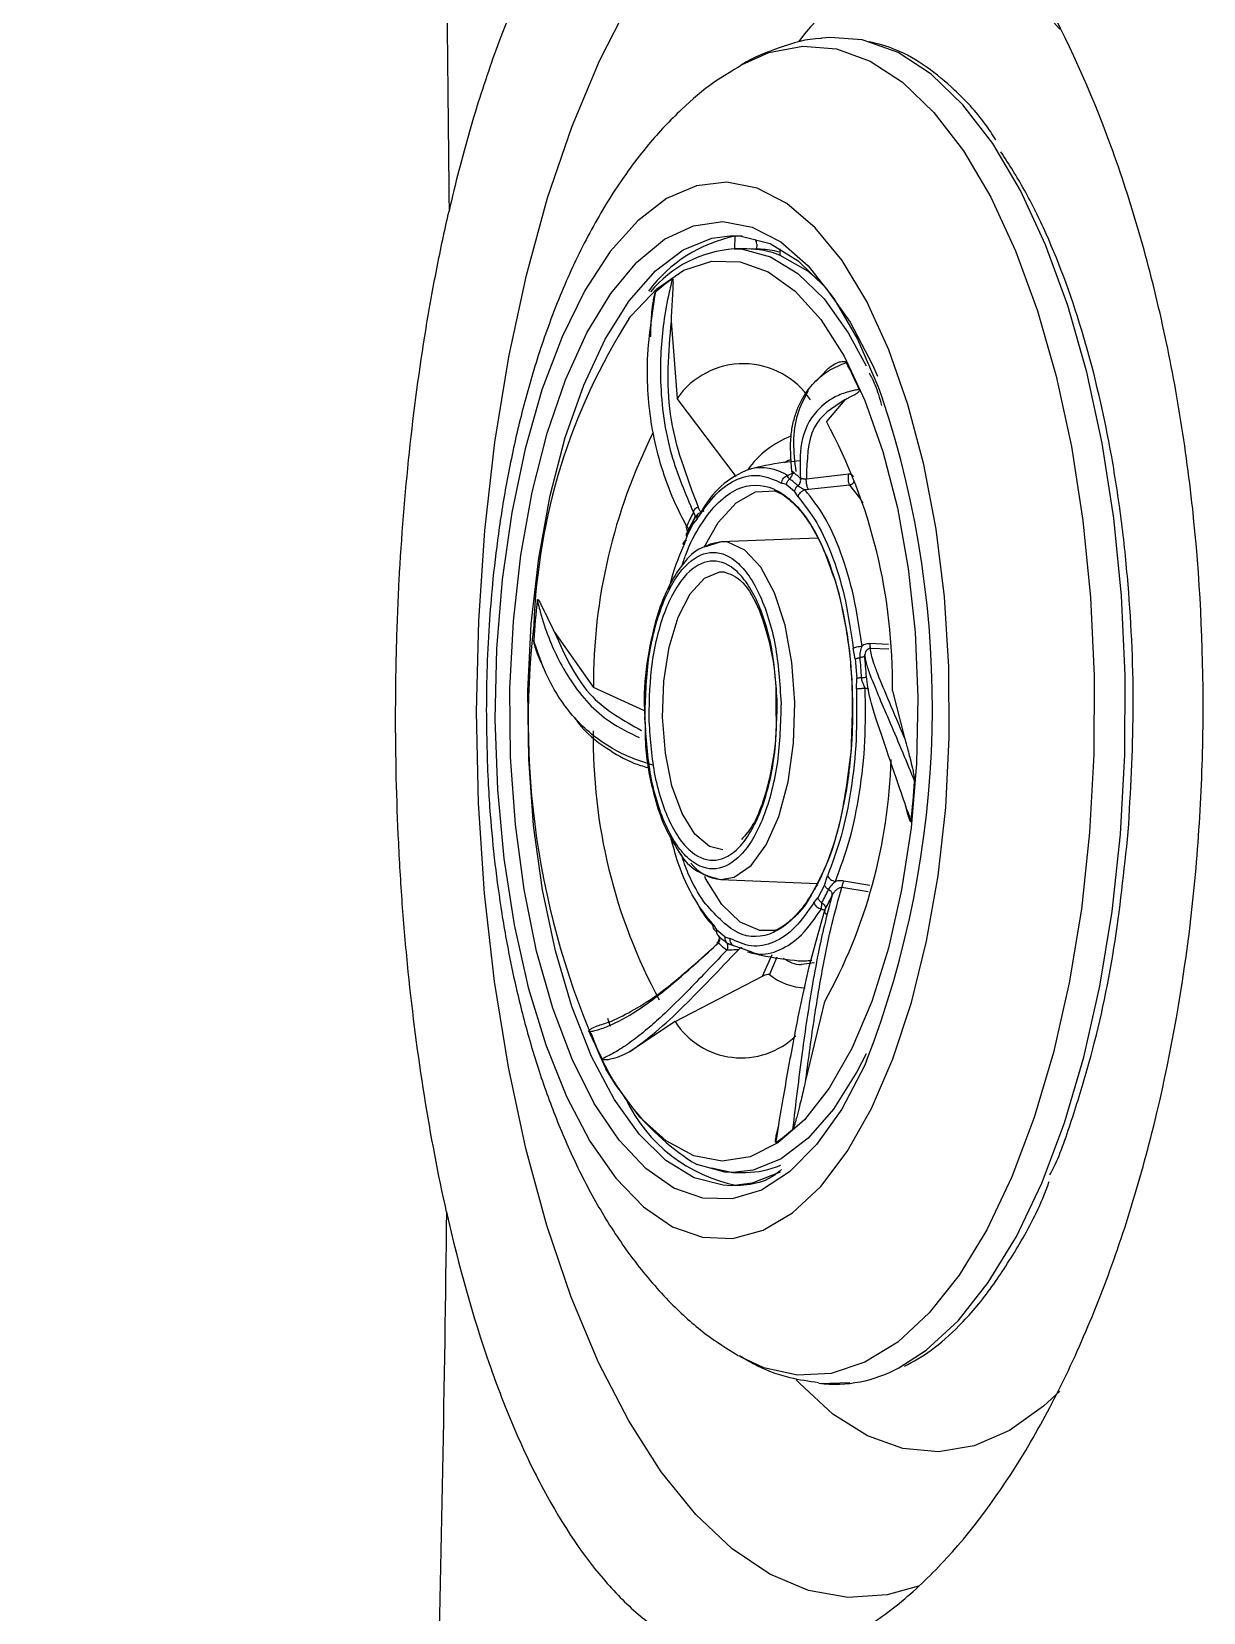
# Model space of a CAD drawing. Header units: inches. Extents: x 2 to 86, y -22 to 129.
# Drawn here: x 75.624 to 77.361, y 42.642 to 44.987 of the extents above; entities that cross this region are included whole.
import ezdxf

# ---------------------------------------------------------------- set-up
doc = ezdxf.new("R2010")
doc.units = ezdxf.units.IN
doc.header["$MEASUREMENT"] = 0
doc.layers.add('BDIM_CYAN', color=4, linetype='Continuous')

# ---------------------------------------------------------------- blocks, each defined once
blk = doc.blocks.new('2020 RHYTHM')
at = {"layer": 'BDIM_CYAN', "color": 3}
for p, q in [((74.2933, 43.6981), (74.2928, 43.6792)), ((74.304, 43.6981), (74.294, 43.6981)), ((74.3112, 43.6792), (74.2925, 43.6792)), ((74.3312, 43.6786), (74.3149, 43.6791)), ((74.3257, 43.6862), (74.3255, 43.6788)), ((74.3604, 43.6695), (74.3607, 43.6795)), ((74.1987, 43.5719), (74.2077, 43.4575)), ((74.4301, 43.5002), (74.4137, 43.4831)), ((74.2954, 43.3418), (74.2077, 43.4575)), ((74.4564, 43.4551), (74.4293, 43.423)), ((74.3995, 43.3383), (74.4623, 43.3453)), ((74.3697, 43.3296), (74.3623, 43.3319)), ((74.3697, 43.3296), (74.3816, 43.3196)), ((74.3872, 43.3113), (74.3816, 43.3196)), ((74.4024, 43.3222), (74.3974, 43.3217)), ((74.4636, 43.3288), (74.4024, 43.3222)), ((74.222, 43.2528), (74.2317, 43.2719)), ((74.2376, 43.2789), (74.2317, 43.2719)), ((74.2475, 43.2899), (74.243, 43.2883)), ((74.222, 43.2528), (74.2175, 43.2392)), ((74.223, 43.2593), (74.2219, 43.2532)), ((74.416, 43.25), (74.2732, 43.2447)), ((74.2565, 43.241), (74.2476, 43.2365)), ((74.2732, 43.2447), (74.2542, 43.2387)), ((74.0257, 43.1108), (74.0836, 43.0286)), ((74.4717, 43.0709), (74.4689, 43.0868)), ((74.5212, 43.0925), (74.4932, 43.0936)), ((74.5218, 43.0856), (74.4945, 43.0866)), ((74.4717, 43.0709), (74.474, 43.0419)), ((74.4856, 43.0747), (74.486, 43.0775)), ((74.4736, 43.0265), (74.474, 43.0419)), ((74.1594, 42.9941), (74.0836, 43.0286)), ((74.4916, 43.0263), (74.4867, 43.0275)), ((74.4916, 43.0263), (74.4916, 43.0266)), ((74.5269, 43.0238), (74.545, 42.9537)), ((74.1596, 42.9866), (74.1602, 42.9683)), ((74.2724, 42.7437), (74.4152, 42.7379)), ((74.4262, 42.7354), (74.4164, 42.7163)), ((74.4262, 42.7354), (74.4307, 42.749)), ((74.4909, 42.7253), (74.4519, 42.7317)), ((74.4935, 42.7349), (74.4548, 42.7414)), ((74.4106, 42.7093), (74.4164, 42.7163)), ((74.4216, 42.6999), (74.4223, 42.7093)), ((74.4257, 42.6982), (74.4216, 42.6999)), ((74.261, 42.6769), (74.2666, 42.6686)), ((74.2785, 42.6586), (74.2666, 42.6686)), ((74.2785, 42.6586), (74.2858, 42.6563)), ((74.2893, 42.6464), (74.2888, 42.6474)), ((74.2928, 42.6451), (74.3141, 42.6379)), ((74.3344, 42.6003), (74.3486, 42.6324)), ((74.3558, 42.6283), (74.3446, 42.6027)), ((74.4116, 42.6203), (74.3921, 42.6175)), ((74.2048, 42.5329), (74.3344, 42.6003)), ((74.4265, 42.5625), (74.3986, 42.4476)), ((74.1046, 42.5381), (74.1086, 42.526)), ((74.2048, 42.5329), (74.1373, 42.4881)), ((74.2587, 42.3161), (74.2905, 42.3091)), ((74.2904, 42.3091), (74.3092, 42.3091)), ((74.4194, 41.9961), (74.4638, 41.9975))]:
    blk.add_line(p, q, dxfattribs=at)
at = {"layer": 'BDIM_CYAN', "color": 3, "flags": 128}
for points in [[(74.5656, 41.6952), (74.5191, 41.6822), (74.4608, 41.6786), (74.4027, 41.6888), (74.3454, 41.713), (74.2895, 41.7507), (74.2356, 41.8015), (74.1842, 41.8651), (74.1359, 41.9405), (74.0912, 42.0272), (74.0506, 42.1241), (74.0145, 42.2302), (73.9833, 42.3444), (73.9574, 42.4655), (73.9369, 42.5922), (73.9221, 42.7231), (73.9133, 42.857), (73.9104, 42.9922), (73.9135, 43.1275), (73.9225, 43.2614), (73.9374, 43.3924), (73.9581, 43.5193), (73.9842, 43.6405), (74.0156, 43.7549), (74.0518, 43.8612), (74.0925, 43.9583), (74.1373, 44.0452)], [(74.304, 43.9527), (74.3438, 43.9705), (74.3939, 43.9801), (74.4441, 43.9759), (74.4938, 43.9579), (74.5422, 43.9264), (74.5886, 43.8818), (74.6324, 43.8247), (74.6729, 43.756), (74.7097, 43.6765), (74.7422, 43.5875), (74.7699, 43.4902), (74.7924, 43.3859), (74.8095, 43.2761), (74.8208, 43.1623), (74.8263, 43.0461), (74.8259, 42.9293), (74.8195, 42.8133)], [(74.4819, 43.9893), (74.4343, 43.9928), (74.4221, 43.9918)], [(74.8653, 42.8109), (74.8718, 42.9284), (74.8723, 43.0468), (74.8667, 43.1644), (74.8552, 43.2796), (74.838, 43.3909), (74.8151, 43.4966), (74.7871, 43.5952), (74.7542, 43.6853), (74.7169, 43.7658), (74.6758, 43.8354), (74.6315, 43.8932), (74.5844, 43.9384), (74.5355, 43.9704), (74.4852, 43.9886), (74.4819, 43.9893)], [(74.606, 42.8506), (74.6114, 42.9546), (74.6108, 43.0593), (74.6042, 43.1629), (74.5917, 43.2634), (74.5736, 43.3592), (74.5501, 43.4484), (74.5217, 43.5295), (74.4889, 43.6011), (74.4523, 43.6618), (74.4125, 43.7107), (74.3702, 43.7467), (74.3263, 43.7693), (74.2814, 43.7781), (74.2364, 43.7729), (74.1921, 43.7538), (74.1492, 43.7211), (74.1086, 43.6755), (74.071, 43.6177), (74.037, 43.5488), (74.0072, 43.47), (73.9822, 43.3827), (73.9624, 43.2884), (73.9482, 43.1889), (73.9399, 43.086), (73.9375, 42.9814), (73.9411, 42.877), (73.9506, 42.7747), (73.966, 42.6763), (73.9869, 42.5836), (74.0128, 42.4983), (74.0435, 42.4217), (74.0783, 42.3554), (74.1166, 42.3005), (74.1577, 42.258), (74.2009, 42.2286), (74.2454, 42.2129), (74.2905, 42.2111), (74.3352, 42.2233), (74.3789, 42.2492), (74.4207, 42.2884), (74.46, 42.3403), (74.4959, 42.4038), (74.5278, 42.4778), (74.5553, 42.5611), (74.5777, 42.652), (74.5947, 42.7491), (74.606, 42.8506)], [(73.9649, 43.1271), (73.9759, 43.225), (73.9927, 43.3185), (74.015, 43.4057), (74.0422, 43.4849), (74.0739, 43.5545), (74.1094, 43.6132), (74.1481, 43.6598), (74.1892, 43.6935), (74.2319, 43.7136), (74.2754, 43.7197), (74.3188, 43.7117), (74.3613, 43.6897), (74.402, 43.6541), (74.4402, 43.6058), (74.4751, 43.5455), (74.506, 43.4745), (74.5124, 43.457)], [(74.2882, 42.2894), (74.2759, 42.29), (74.2329, 42.3013), (74.1911, 42.3268), (74.1513, 42.3658), (74.1143, 42.4176), (74.0808, 42.4811), (74.0516, 42.5551), (74.0273, 42.638), (74.0082, 42.7282), (73.9949, 42.8238), (73.9876, 42.9228), (73.9864, 43.0233), (73.9914, 43.1232), (74.0025, 43.2205), (74.0194, 43.3132), (74.0417, 43.3994), (74.0692, 43.4773), (74.1011, 43.5454), (74.1368, 43.6023), (74.1756, 43.6468), (74.2168, 43.678), (74.2594, 43.6953), (74.2902, 43.6989)], [(74.2902, 43.6989), (74.3027, 43.6983), (74.3456, 43.687), (74.3874, 43.6615), (74.4272, 43.6225), (74.4642, 43.5707), (74.4977, 43.5072), (74.5051, 43.4903)], [(74.2924, 43.6792), (74.3045, 43.6786), (74.3463, 43.6676), (74.3869, 43.6429), (74.4256, 43.605), (74.4616, 43.5546), (74.488, 43.5059)], [(74.4214, 43.6292), (74.4014, 43.6461), (74.3604, 43.6695)], [(74.1361, 43.5753), (74.1392, 43.5793), (74.1774, 43.6201), (74.2177, 43.6475), (74.2593, 43.6609), (74.3013, 43.6602), (74.3427, 43.6453), (74.3828, 43.6165), (74.4206, 43.5744), (74.4553, 43.5199), (74.4863, 43.4543), (74.5128, 43.3788), (74.5343, 43.2952), (74.5503, 43.2051), (74.5605, 43.1105), (74.5646, 43.0135), (74.5626, 42.916), (74.5546, 42.8202), (74.5406, 42.7282), (74.521, 42.6417), (74.4963, 42.5628), (74.4668, 42.4931), (74.4334, 42.4341), (74.3966, 42.387), (74.3572, 42.3528), (74.3162, 42.3324), (74.2743, 42.326), (74.2325, 42.3338), (74.1916, 42.3558), (74.1526, 42.3913), (74.1162, 42.4397), (74.1022, 42.463)], [(74.2476, 43.2365), (74.2688, 43.2733), (74.2954, 43.3027), (74.324, 43.3186), (74.3534, 43.3203), (74.3551, 43.32)], [(74.4838, 43.3019), (74.4786, 43.3097), (74.4636, 43.3288)], [(74.2732, 43.2447), (74.2568, 43.2411), (74.2565, 43.241)], [(74.2724, 42.7437), (74.2924, 42.7472), (74.3173, 42.7644), (74.3398, 42.795), (74.3584, 42.8372), (74.3722, 42.8885), (74.3803, 42.9459), (74.3823, 43.0062), (74.378, 43.0657), (74.3677, 43.1211), (74.352, 43.1691), (74.3318, 43.2069), (74.3082, 43.2324), (74.2828, 43.244), (74.2732, 43.2447)], [(74.2753, 42.7879), (74.2558, 42.7926), (74.234, 42.8108), (74.215, 42.8415), (74.2001, 42.8826), (74.1903, 42.9313), (74.1862, 42.9843), (74.1882, 43.0379), (74.1961, 43.0886), (74.2094, 43.1328), (74.2271, 43.1676), (74.2481, 43.1906), (74.2709, 43.2002), (74.2776, 43.2003)], [(74.4887, 42.4745), (74.4855, 42.4674), (74.4518, 42.4031), (74.4146, 42.3503), (74.3746, 42.31), (74.3326, 42.283), (74.2894, 42.2699), (74.2459, 42.2709), (74.2028, 42.2859), (74.1611, 42.3148), (74.1216, 42.3568), (74.0849, 42.4113), (74.0519, 42.4771), (74.0232, 42.553), (73.9993, 42.6375), (73.9807, 42.7289), (73.9678, 42.8254), (73.9607, 42.9253), (73.9598, 43.0265), (73.9649, 43.1271)], [(74.8195, 42.8133), (74.8072, 42.6999), (74.7893, 42.5906), (74.7659, 42.487), (74.7374, 42.3904), (74.7043, 42.3024), (74.6669, 42.2241), (74.6258, 42.1565), (74.5815, 42.1008), (74.5348, 42.0575), (74.4862, 42.0274), (74.4364, 42.0109), (74.3861, 42.0082), (74.3361, 42.0193), (74.3007, 42.0358)], [(74.5364, 42.0192), (74.577, 42.0453), (74.6243, 42.0891), (74.6691, 42.1456), (74.7108, 42.214), (74.7487, 42.2934), (74.7823, 42.3826), (74.8111, 42.4803), (74.8348, 42.5853), (74.8529, 42.696), (74.8653, 42.8109)], [(74.3544, 42.6682), (74.3303, 42.6678), (74.3014, 42.6804), (74.2742, 42.7066), (74.25, 42.7454), (74.2487, 42.7482)], [(74.488, 42.4849), (74.4744, 42.4583), (74.4397, 42.403), (74.4019, 42.3598), (74.3619, 42.3294), (74.3205, 42.3126), (74.2904, 42.3091)], [(74.2904, 42.3091), (74.2784, 42.3097), (74.2367, 42.3207)], [(74.3605, 42.3096), (74.3191, 42.293), (74.2882, 42.2894)], [(74.7753, 41.9845), (74.7511, 41.9621), (74.7004, 41.9261), (74.6482, 41.9035), (74.5953, 41.8946), (74.5424, 41.8996), (74.49, 41.9183), (74.4388, 41.9505), (74.3896, 41.9959), (74.3844, 42.0016)]]:
    blk.add_lwpolyline(points, dxfattribs=at)
at = {"layer": 'BDIM_CYAN', "color": 3}
for centre, radius, start, end in [((74.5889, 43.8422), 0.2477, 41.1327, 144.2049), ((74.3353, 43.4906), 0.2116, 101.2632, 143.483), ((74.3045, 43.5025), 0.1771, 93.9056, 140.3594), ((74.3104, 43.5454), 0.1338, 68.0438, 89.6532), ((74.3271, 43.5488), 0.1298, 75.7222, 88.1986), ((74.3175, 43.4573), 0.2123, 123.377, 131.7942), ((74.9025, 43.0886), 0.9079, 147.5853, 177.9854), ((74.3059, 43.3892), 0.1196, 33.5977, 145.1564), ((73.9087, 43.2209), 0.6215, 23.684, 27.7953), ((73.129, 42.9989), 1.4573, 338.9111, 18.3201), ((73.7135, 43.0365), 0.8135, 359.103, 28.3692), ((74.9171, 43.0329), 0.8335, 153.3898, 180.2978), ((74.4253, 43.2728), 0.1375, 110.8066, 145.0527), ((74.3607, 43.2283), 0.1321, 110.2192, 153.0136), ((74.3329, 43.2833), 0.0712, 56.9075, 104.5045), ((74.303, 43.2469), 0.1269, 46.3413, 53.791), ((74.4623, 43.3376), 0.00765, 23.8185, 89.6336), ((74.3018, 43.2389), 0.1229, 46.3413, 53.791), ((74.52, 43.1285), 0.3293, 151.0103, 154.9546), ((74.5119, 43.1243), 0.3189, 151.0103, 154.9546), ((75.4613, 42.9968), 1.4699, 173.6979, 176.0138), ((75.1966, 42.9786), 1.2098, 173.2645, 205.2273), ((73.6773, 42.9967), 0.8053, 3.2999, 5.4265), ((73.6582, 42.9968), 0.8315, 3.2999, 5.4265), ((74.8968, 42.9517), 0.8135, 179.103, 208.3692), ((73.7416, 42.9433), 0.7837, 330.931, 358.415), ((73.0936, 42.9915), 1.4699, 353.6979, 356.0136), ((74.2782, 42.807), 0.0636, 217.9451, 264.7791), ((74.1434, 42.8639), 0.3189, 331.0103, 334.9546), ((74.1395, 42.8597), 0.3293, 331.0103, 334.9546), ((74.3536, 42.7493), 0.1229, 226.3413, 233.7909), ((74.3565, 42.7413), 0.1269, 226.3423, 233.7905), ((74.3939, 42.6922), 0.0693, 264.2896, 281.0989), ((74.4009, 42.6728), 0.0899, 231.2594, 268.0357), ((74.3029, 42.5957), 0.1166, 212.639, 313.9874), ((74.6463, 42.7674), 0.6215, 203.684, 207.7957), ((74.4341, 42.6398), 0.3752, 199.2478, 238.2571), ((74.3416, 42.5182), 0.2328, 205.5467, 258.9423), ((74.2375, 42.531), 0.2123, 303.377, 311.7942), ((74.3085, 42.4443), 0.1352, 270.2731, 292.9933), ((74.4412, 42.1938), 0.1989, 263.3068, 298.6069)]:
    blk.add_arc(centre, radius, start, end, dxfattribs=at)
for points, knots in [([(73.2563, 51.9968), (73.3127, 51.6241), (73.4174, 50.8775), (73.5919, 49.3797), (73.7486, 47.5012), (73.8418, 45.4932), (73.8653, 44.2374), (73.8694, 43.7354)], [0, 0, 0, 0, 0.0625, 0.125, 0.25, 0.375, 0.4582438, 0.4582438, 0.4582438, 0.4582438]), ([(74.2108, 41.6116), (74.2512, 41.5897), (74.2935, 41.5803), (74.3595, 41.5839), (74.3819, 41.5881), (74.4161, 41.5989), (74.4276, 41.6033), (74.4505, 41.6135), (74.4619, 41.6193), (74.496, 41.6388), (74.5186, 41.6546), (74.5635, 41.6917), (74.5858, 41.7131), (74.6518, 41.7853), (74.6933, 41.8428), (74.7417, 41.9257), (74.7512, 41.9429), (74.7698, 41.9783), (74.779, 41.9967), (74.8057, 42.053), (74.8224, 42.0921), (74.8537, 42.1735), (74.8683, 42.2157), (74.8885, 42.2814), (74.8949, 42.3037), (74.9073, 42.3491), (74.9132, 42.3722), (74.9411, 42.4892), (74.958, 42.5858), (74.9754, 42.7349), (74.9798, 42.7854), (74.986, 42.8878), (74.9876, 42.939), (74.9882, 43.0917), (74.9831, 43.1929), (74.9696, 43.3185), (74.9665, 43.3436), (74.9597, 43.3931), (74.956, 43.4175), (74.9439, 43.4902), (74.9345, 43.5375), (74.9132, 43.6301), (74.9014, 43.6754), (74.8816, 43.7416), (74.8747, 43.7635), (74.8603, 43.8063), (74.8529, 43.8273), (74.8145, 43.9296), (74.7799, 44.0041), (74.7224, 44.1045), (74.7023, 44.1362), (74.6611, 44.1941), (74.64, 44.2206), (74.5969, 44.2685), (74.575, 44.29), (74.5414, 44.3183), (74.5301, 44.327), (74.5073, 44.3433), (74.4958, 44.3507), (74.4388, 44.384), (74.3937, 44.3989), (74.3382, 44.4027), (74.3271, 44.4027), (74.3051, 44.4012), (74.2942, 44.3997), (74.2619, 44.3928), (74.241, 44.3851), (74.2206, 44.3744)], [0, 0, 0, 0, 0.0625, 0.0625, 0.09375, 0.09375, 0.109375, 0.109375, 0.125, 0.125, 0.15625, 0.15625, 0.1875, 0.1875, 0.25, 0.25, 0.265625, 0.265625, 0.28125, 0.28125, 0.3125, 0.3125, 0.34375, 0.34375, 0.359375, 0.359375, 0.375, 0.375, 0.4375, 0.4375, 0.46875, 0.46875, 0.5, 0.5, 0.5625, 0.5625, 0.578125, 0.578125, 0.59375, 0.59375, 0.625, 0.625, 0.65625, 0.65625, 0.671875, 0.671875, 0.6875, 0.6875, 0.75, 0.75, 0.78125, 0.78125, 0.8125, 0.8125, 0.84375, 0.84375, 0.859375, 0.859375, 0.875, 0.875, 0.9375, 0.9375, 0.953125, 0.953125, 0.96875, 0.96875, 1, 1, 1, 1]), ([(74.2207, 44.3744), (74.2113, 44.3695), (74.2019, 44.3639), (74.1836, 44.3517), (74.1745, 44.345), (74.1476, 44.3233), (74.1301, 44.3066), (74.096, 44.2688), (74.0794, 44.2477), (74.0551, 44.2127), (74.0472, 44.2004), (74.0315, 44.1748), (74.0238, 44.1616), (73.9864, 44.0931), (73.9592, 44.0311), (73.9284, 43.9448), (73.9225, 43.9271), (73.9108, 43.8908), (73.9052, 43.8722), (73.8888, 43.8153), (73.8787, 43.7761), (73.8694, 43.7354)], [0, 0, 0, 0, 0.0625, 0.0625, 0.125, 0.125, 0.25, 0.25, 0.375, 0.375, 0.4375, 0.4375, 0.5, 0.5, 0.75, 0.75, 0.8125, 0.8125, 0.875, 0.875, 1, 1, 1, 1]), ([(74.4219, 43.9916), (74.4215, 43.9916), (74.4, 43.9912), (74.3598, 43.9779), (74.3196, 43.9634), (74.3017, 43.9512), (74.3006, 43.9505)], [0, 0, 0, 0, 0.009388, 0.50027, 0.968679, 1, 1, 1, 1]), ([(74.6805, 43.8412), (74.6753, 43.8489), (74.6562, 43.8778), (74.622, 43.9138), (74.5774, 43.9509), (74.5349, 43.9759), (74.5055, 43.9833), (74.4923, 43.9866)], [0, 0, 0, 0, 0.094407, 0.353591, 0.570455, 0.80673, 1, 1, 1, 1]), ([(74.3026, 43.9511), (74.2891, 43.9432), (74.2588, 43.9256), (74.2121, 43.8857), (74.161, 43.8315), (74.1114, 43.7632), (74.0667, 43.6844), (74.0297, 43.6018), (73.9997, 43.5176), (73.9758, 43.433), (73.9573, 43.3493), (73.9437, 43.2684), (73.9348, 43.1956), (73.9289, 43.1268), (73.9254, 43.0617), (73.9249, 43.0166), (73.9247, 42.9947)], [0, 0, 0, 0, 0.055154, 0.123273, 0.198229, 0.288935, 0.378767, 0.466294, 0.549018, 0.628082, 0.703613, 0.774023, 0.83856, 0.88863, 0.946026, 1, 1, 1, 1]), ([(74.8768, 42.8145), (74.8802, 42.8738), (74.8873, 42.996), (74.8802, 43.1525), (74.8671, 43.2781), (74.8479, 43.4036), (74.8134, 43.552), (74.7665, 43.6803), (74.7233, 43.7682), (74.6998, 43.8049), (74.688, 43.8233)], [0, 0, 0, 0, 0.1532463, 0.3156719, 0.4003608, 0.4850674, 0.6578359, 0.8306045, 0.9152934, 1, 1, 1, 1]), ([(73.8658, 42.2506), (73.8533, 42.3063), (73.8423, 42.3639), (73.8234, 42.4826), (73.8155, 42.5438), (73.8058, 42.6382), (73.803, 42.6702), (73.7982, 42.734), (73.7963, 42.766), (73.7916, 42.8623), (73.7901, 42.9269), (73.7903, 43.0243), (73.7907, 43.0569), (73.7925, 43.1222), (73.7938, 43.1549), (73.799, 43.2517), (73.804, 43.3151), (73.8173, 43.4398), (73.8255, 43.501), (73.8402, 43.5912), (73.8456, 43.6208), (73.8569, 43.6789), (73.863, 43.7074), (73.8694, 43.7354)], [0, 0, 0, 0, 0.125, 0.125, 0.25, 0.25, 0.3125, 0.3125, 0.375, 0.375, 0.5, 0.5, 0.5625, 0.5625, 0.625, 0.625, 0.75, 0.75, 0.875, 0.875, 0.9375, 0.9375, 1, 1, 1, 1]), ([(74.3257, 43.6862), (74.3256, 43.6876), (74.3255, 43.6901), (74.3243, 43.6922), (74.3237, 43.6932)], [0, 0, 0, 0, 0.534442, 1, 1, 1, 1]), ([(74.2007, 43.6346), (74.2005, 43.6338), (74.1999, 43.6316), (74.1983, 43.6252), (74.1934, 43.6049), (74.1847, 43.5574), (74.1804, 43.4766), (74.1932, 43.3789), (74.2199, 43.3164), (74.232, 43.2881)], [0, 0, 0, 0, 0.007325, 0.019566, 0.058651, 0.192116, 0.441769, 0.746986, 1, 1, 1, 1]), ([(74.2007, 43.6346), (74.2007, 43.6346), (74.2008, 43.6346), (74.201, 43.6346), (74.2011, 43.6344), (74.2013, 43.634), (74.2015, 43.6331), (74.2017, 43.6291), (74.201, 43.614), (74.1996, 43.5943), (74.1989, 43.5775), (74.1987, 43.5719)], [0, 0, 0, 0, 0.005501, 0.011055, 0.016084, 0.02158, 0.030977, 0.060324, 0.195274, 0.730604, 1, 1, 1, 1]), ([(74.2217, 43.2679), (74.2143, 43.2824), (74.2001, 43.3103), (74.1836, 43.3563), (74.1719, 43.4031), (74.165, 43.4523), (74.1614, 43.5237), (74.17, 43.5777), (74.176, 43.6156)], [0, 0, 0, 0, 0.134858, 0.259599, 0.404069, 0.533562, 0.672142, 1, 1, 1, 1]), ([(74.1687, 43.5486), (74.1687, 43.551), (74.1687, 43.562), (74.1696, 43.5783), (74.1714, 43.5951), (74.173, 43.6051), (74.1742, 43.6108), (74.1751, 43.6137), (74.1756, 43.6151), (74.1759, 43.6155), (74.176, 43.6156)], [0, 0, 0, 0, 0.101701, 0.466016, 0.699571, 0.840765, 0.92222, 0.967446, 0.991812, 1, 1, 1, 1]), ([(74.1987, 43.5719), (74.1947, 43.5258), (74.1869, 43.4326), (74.2215, 43.3418), (74.239, 43.2959)], [0, 0, 0, 0, 0.495173, 1, 1, 1, 1]), ([(74.378, 43.3492), (74.3765, 43.3674), (74.3745, 43.3929), (74.3796, 43.4217), (74.385, 43.4396), (74.3944, 43.4604), (74.4099, 43.4816), (74.4323, 43.5), (74.45, 43.5073), (74.4584, 43.5107)], [0, 0, 0, 0, 0.229238, 0.322198, 0.414546, 0.50635, 0.67863, 0.847274, 1, 1, 1, 1]), ([(74.4301, 43.5002), (74.4316, 43.5016), (74.4359, 43.5055), (74.4425, 43.5094), (74.4491, 43.5119), (74.4538, 43.5122), (74.4568, 43.5128), (74.4583, 43.511), (74.4584, 43.5107)], [0, 0, 0, 0, 0.191797, 0.519052, 0.729035, 0.856173, 0.983899, 1, 1, 1, 1]), ([(74.4924, 43.4953), (74.4954, 43.4898), (74.5027, 43.4764), (74.5079, 43.4578), (74.511, 43.4469)], [0, 0, 0, 0, 0.4104055, 1, 1, 1, 1]), ([(74.402, 43.4685), (74.396, 43.4573), (74.3844, 43.4355), (74.3786, 43.3937), (74.382, 43.3637), (74.3837, 43.349)], [0, 0, 0, 0, 0.348933, 0.680196, 1, 1, 1, 1]), ([(74.4778, 43.4706), (74.4774, 43.4705), (74.4763, 43.4704), (74.4729, 43.4698), (74.4625, 43.4678), (74.4403, 43.4606), (74.4106, 43.4391), (74.3887, 43.3967), (74.39, 43.3568), (74.3906, 43.3387)], [0, 0, 0, 0, 0.007325, 0.019566, 0.05865, 0.192116, 0.441769, 0.746986, 1, 1, 1, 1]), ([(74.4778, 43.4706), (74.4778, 43.4705), (74.4779, 43.4703), (74.478, 43.47), (74.478, 43.4696), (74.478, 43.4692), (74.4777, 43.4684), (74.4765, 43.4665), (74.471, 43.4626), (74.4639, 43.459), (74.4583, 43.4561), (74.4564, 43.4551)], [0, 0, 0, 0, 0.005501, 0.011055, 0.016084, 0.02158, 0.030977, 0.060324, 0.195274, 0.730604, 1, 1, 1, 1]), ([(74.4564, 43.4551), (74.4384, 43.4439), (74.4018, 43.4214), (74.4003, 43.3662), (74.3995, 43.3383)], [0, 0, 0, 0, 0.495173, 1, 1, 1, 1]), ([(74.3899, 43.365), (74.3837, 43.3643), (74.3603, 43.362), (74.3346, 43.3574), (74.3155, 43.3524), (74.3134, 43.3519)], [0, 0, 0, 0, 0.242983, 0.915722, 1, 1, 1, 1]), ([(74.367, 43.3622), (74.3687, 43.3635), (74.3721, 43.3662), (74.3757, 43.3663), (74.3775, 43.3663)], [0, 0, 0, 0, 0.477941, 1, 1, 1, 1]), ([(74.2376, 43.2789), (74.2468, 43.2921), (74.2654, 43.3189), (74.2973, 43.3399), (74.3303, 43.3464), (74.3517, 43.3367), (74.3623, 43.3319)], [0, 0, 0, 0, 0.247012, 0.5, 0.752988, 1, 1, 1, 1]), ([(74.3744, 43.3381), (74.3734, 43.339), (74.3717, 43.3407), (74.3717, 43.3423), (74.3718, 43.343)], [0, 0, 0, 0, 0.571404, 1, 1, 1, 1]), ([(74.3814, 43.3463), (74.3796, 43.3459), (74.3757, 43.3451), (74.3731, 43.3437), (74.3718, 43.343)], [0, 0, 0, 0, 0.459352, 1, 1, 1, 1]), ([(74.3782, 43.3491), (74.3778, 43.3491), (74.377, 43.3491), (74.3776, 43.3492), (74.378, 43.3492)], [0, 0, 0, 0, 0.504331, 1, 1, 1, 1]), ([(74.4623, 43.3453), (74.462, 43.3445), (74.4616, 43.3432), (74.4612, 43.3407), (74.4611, 43.3384), (74.4612, 43.3361), (74.4615, 43.3339), (74.4621, 43.3318), (74.4628, 43.33), (74.4633, 43.3292), (74.4636, 43.3288)], [0, 0, 0, 0, 0.156145, 0.293104, 0.410773, 0.509038, 0.632748, 0.755842, 0.878271, 1, 1, 1, 1]), ([(74.2146, 43.2083), (74.2165, 43.2141), (74.2243, 43.2384), (74.2426, 43.2716), (74.2685, 43.3051), (74.3047, 43.3304), (74.3515, 43.331), (74.395, 43.2913), (74.4247, 43.2373), (74.4439, 43.1847), (74.4579, 43.1242), (74.4693, 43.0399), (74.467, 42.975), (74.4655, 42.9328)], [0, 0, 0, 0, 0.024734, 0.103417, 0.182101, 0.25915, 0.402278, 0.545407, 0.622455, 0.701139, 0.779823, 0.856871, 1, 1, 1, 1]), ([(74.3518, 43.3208), (74.3518, 43.3208), (74.3506, 43.3211), (74.3585, 43.3184), (74.3706, 43.3107), (74.3869, 43.296), (74.4049, 43.2722), (74.4234, 43.2396), (74.434, 43.2092), (74.4393, 43.194)], [0, 0, 0, 0, 0.005052, 0.0975849, 0.2248823, 0.3977026, 0.5569513, 0.7797807, 1, 1, 1, 1]), ([(74.3866, 43.3278), (74.386, 43.3272), (74.3847, 43.3261), (74.3832, 43.324), (74.3821, 43.3219), (74.3818, 43.3204), (74.3816, 43.3196)], [0, 0, 0, 0, 0.257259, 0.51339, 0.762603, 1, 1, 1, 1]), ([(74.3866, 43.3278), (74.3875, 43.3286), (74.3891, 43.3301), (74.3906, 43.3331), (74.3911, 43.3361), (74.3908, 43.3378), (74.3906, 43.3387)], [0, 0, 0, 0, 0.266689, 0.531115, 0.778754, 1, 1, 1, 1]), ([(74.3974, 43.3217), (74.3965, 43.3222), (74.3953, 43.3227), (74.3933, 43.3237), (74.3912, 43.3247), (74.3886, 43.3262), (74.3873, 43.3273), (74.3866, 43.3278)], [0, 0, 0, 0, 0.2243069, 0.303573, 0.4738275, 0.7457286, 1, 1, 1, 1]), ([(74.3906, 43.3387), (74.391, 43.3386), (74.3917, 43.3385), (74.3936, 43.3384), (74.3953, 43.3383), (74.3967, 43.3383), (74.3981, 43.3383), (74.399, 43.3383), (74.3995, 43.3383)], [0, 0, 0, 0, 0.277558, 0.532524, 0.651825, 0.767232, 0.882131, 1, 1, 1, 1]), ([(74.4819, 43.0899), (74.4783, 43.1147), (74.471, 43.1643), (74.4515, 43.2292), (74.4272, 43.2844), (74.4073, 43.3093), (74.3974, 43.3217)], [0, 0, 0, 0, 0.25, 0.5, 0.75, 1, 1, 1, 1]), ([(74.4024, 43.3222), (74.4022, 43.3225), (74.4018, 43.3233), (74.4011, 43.325), (74.4004, 43.3272), (74.3999, 43.3298), (74.3995, 43.3324), (74.3993, 43.3348), (74.3993, 43.3368), (74.3994, 43.3378), (74.3995, 43.3383)], [0, 0, 0, 0, 0.112211, 0.235183, 0.366441, 0.502102, 0.637431, 0.767756, 0.88937, 1, 1, 1, 1]), ([(74.232, 43.2881), (74.2321, 43.289), (74.2325, 43.2909), (74.2338, 43.2931), (74.2352, 43.2945), (74.2364, 43.2953), (74.2377, 43.2958), (74.2386, 43.2959), (74.239, 43.2959)], [0, 0, 0, 0, 0.277554, 0.532524, 0.651828, 0.767234, 0.882133, 1, 1, 1, 1]), ([(74.2439, 43.2886), (74.2437, 43.2887), (74.243, 43.289), (74.2419, 43.2901), (74.2407, 43.2918), (74.2397, 43.2938), (74.2392, 43.2953), (74.239, 43.2959)], [0, 0, 0, 0, 0.1199, 0.359111, 0.589479, 0.804449, 1, 1, 1, 1]), ([(74.3872, 43.3113), (74.3966, 43.2994), (74.4159, 43.2754), (74.4396, 43.2218), (74.4584, 43.1586), (74.4655, 43.1106), (74.4689, 43.0868)], [0, 0, 0, 0, 0.247011, 0.5, 0.752989, 1, 1, 1, 1]), ([(74.233, 43.2788), (74.2335, 43.2795), (74.2344, 43.2808), (74.2345, 43.2834), (74.2337, 43.2859), (74.2325, 43.2874), (74.232, 43.2881)], [0, 0, 0, 0, 0.266689, 0.531115, 0.778754, 1, 1, 1, 1]), ([(74.2379, 43.2843), (74.2377, 43.2842), (74.2356, 43.2825), (74.2342, 43.2806), (74.233, 43.2788)], [0, 0, 0, 0, 0.084756, 1, 1, 1, 1]), ([(74.2339, 43.2801), (74.2345, 43.281), (74.2356, 43.2829), (74.2375, 43.2849), (74.2387, 43.2856), (74.2388, 43.2856)], [0, 0, 0, 0, 0.492225, 0.941648, 1, 1, 1, 1]), ([(74.2237, 43.2604), (74.2231, 43.2615), (74.2217, 43.2637), (74.2217, 43.2665), (74.2217, 43.2679)], [0, 0, 0, 0, 0.483981, 1, 1, 1, 1]), ([(74.2542, 43.2387), (74.2502, 43.2377), (74.2366, 43.2343), (74.2102, 43.2077), (74.1822, 43.1565), (74.1648, 43.0841), (74.1578, 43.0266), (74.1592, 42.9945), (74.1596, 42.9866)], [0, 0, 0, 0, 0.070021, 0.232705, 0.505817, 0.725445, 0.932062, 1, 1, 1, 1]), ([(74.16, 42.9829), (74.1608, 43.0126), (74.162, 43.0582), (74.1735, 43.1142), (74.1858, 43.1532), (74.2013, 43.1855), (74.2243, 43.2164), (74.2562, 43.2344), (74.2887, 43.2236), (74.3128, 43.1979), (74.3295, 43.1692), (74.3433, 43.1332), (74.3569, 43.0799), (74.3599, 43.0348), (74.3618, 43.0054)], [0, 0, 0, 0, 0.119728, 0.18418, 0.25, 0.31582, 0.380272, 0.5, 0.619728, 0.68418, 0.75, 0.81582, 0.880272, 1, 1, 1, 1]), ([(74.1958, 43.1732), (74.1963, 43.1756), (74.2015, 43.2007), (74.2099, 43.2209), (74.2175, 43.2392)], [0, 0, 0, 0, 0.096427, 1, 1, 1, 1]), ([(74.3563, 43.0048), (74.3545, 43.0326), (74.3517, 43.0753), (74.3388, 43.1256), (74.3258, 43.1597), (74.3099, 43.1868), (74.2872, 43.2111), (74.2565, 43.2213), (74.2263, 43.2043), (74.2046, 43.175), (74.1899, 43.1445), (74.1783, 43.1077), (74.1674, 43.0547), (74.1662, 43.0116), (74.1655, 42.9836)], [0, 0, 0, 0, 0.119728, 0.18418, 0.25, 0.31582, 0.380272, 0.5, 0.619728, 0.68418, 0.75, 0.81582, 0.880272, 1, 1, 1, 1]), ([(74.2759, 43.2004), (74.2858, 43.1972), (74.3041, 43.1913), (74.3298, 43.1474), (74.3466, 43.0912), (74.3547, 43.0384), (74.3543, 43.0055), (74.3542, 42.9938)], [0, 0, 0, 0, 0.266707, 0.498603, 0.700587, 0.892976, 1, 1, 1, 1]), ([(74.4393, 43.194), (74.4397, 43.193), (74.4454, 43.1783), (74.4522, 43.1479), (74.4599, 43.1074), (74.4646, 43.0688), (74.4674, 43.0317), (74.4677, 43.0058), (74.4679, 42.9939)], [0, 0, 0, 0, 0.020305, 0.274407, 0.47428, 0.639573, 0.833037, 1, 1, 1, 1]), ([(74.0003, 43.1581), (74.0003, 43.1583), (74.0004, 43.1585), (74.0005, 43.1588), (74.0006, 43.159), (74.0009, 43.159), (74.0014, 43.1588), (74.0031, 43.1568), (74.0089, 43.1456), (74.0164, 43.1294), (74.0234, 43.1155), (74.0257, 43.1108)], [0, 0, 0, 0, 0.0054864, 0.0110267, 0.0160424, 0.0215241, 0.0308969, 0.0601677, 0.194769, 0.7287144, 1, 1, 1, 1]), ([(74.0003, 43.1581), (74.0005, 43.1574), (74.001, 43.1554), (74.0024, 43.1496), (74.0071, 43.1313), (74.0203, 43.0909), (74.0509, 43.0318), (74.096, 42.9811), (74.1367, 42.9614), (74.1514, 42.9542)], [0, 0, 0, 0, 0.007959, 0.02126, 0.063731, 0.208761, 0.480045, 0.811706, 1, 1, 1, 1]), ([(74.0257, 43.1108), (74.0416, 43.0756), (74.0703, 43.0119), (74.1287, 42.9794), (74.1548, 42.9649)], [0, 0, 0, 0, 0.5538508, 1, 1, 1, 1]), ([(74.01, 43.0574), (74.0086, 43.0601), (74.005, 43.0671), (74.0009, 43.0775), (73.9977, 43.0869), (73.996, 43.0927), (73.9953, 43.0961), (73.995, 43.098), (73.995, 43.0988), (73.995, 43.099)], [0, 0, 0, 0, 0.220408, 0.561434, 0.767585, 0.886501, 0.952519, 0.988081, 1, 1, 1, 1]), ([(74.1734, 42.9128), (74.1614, 42.9166), (74.1382, 42.9239), (74.106, 42.9405), (74.0773, 42.961), (74.0517, 42.9868), (74.0294, 43.0174), (74.0096, 43.0546), (74, 43.0839), (73.995, 43.099)], [0, 0, 0, 0, 0.136039, 0.261937, 0.40799, 0.540278, 0.678402, 0.83502, 1, 1, 1, 1]), ([(74.479, 43.0729), (74.4791, 43.0758), (74.4792, 43.0817), (74.481, 43.0871), (74.4819, 43.0899)], [0, 0, 0, 0, 0.4907456, 1, 1, 1, 1]), ([(74.4932, 43.0936), (74.4913, 43.0935), (74.4872, 43.0933), (74.4838, 43.0911), (74.4819, 43.0899)], [0, 0, 0, 0, 0.459104, 1, 1, 1, 1]), ([(74.4945, 43.0866), (74.4939, 43.0866), (74.4926, 43.0864), (74.4902, 43.0854), (74.4879, 43.0832), (74.4861, 43.0796), (74.486, 43.0768), (74.486, 43.0754)], [0, 0, 0, 0, 0.111418, 0.230072, 0.482003, 0.743082, 1, 1, 1, 1]), ([(74.4932, 43.0936), (74.4933, 43.0928), (74.4933, 43.0911), (74.4936, 43.089), (74.494, 43.0874), (74.4944, 43.0869), (74.4945, 43.0866)], [0, 0, 0, 0, 0.245337, 0.5, 0.754663, 1, 1, 1, 1]), ([(74.545, 42.9537), (74.5373, 42.9721), (74.5219, 43.0087), (74.5073, 43.0431), (74.4993, 43.0645), (74.4953, 43.0775), (74.4948, 43.0836), (74.4945, 43.0866)], [0, 0, 0, 0, 0.284599, 0.565427, 0.713522, 0.857932, 1, 1, 1, 1]), ([(74.486, 43.0754), (74.4867, 43.0711), (74.4881, 43.0625), (74.4957, 43.0421), (74.5073, 43.0141), (74.5234, 42.9766), (74.5412, 42.9345), (74.554, 42.9036), (74.5599, 42.8894)], [0, 0, 0, 0, 0.154219, 0.301464, 0.47799, 0.661716, 0.843633, 1, 1, 1, 1]), ([(74.4867, 43.0275), (74.4858, 43.0295), (74.4841, 43.0329), (74.4819, 43.038), (74.4815, 43.0413), (74.4813, 43.0431)], [0, 0, 0, 0, 0.40286, 0.687897, 1, 1, 1, 1]), ([(74.5546, 42.8302), (74.5544, 42.8309), (74.5537, 42.8329), (74.5517, 42.8388), (74.5454, 42.857), (74.5314, 42.8974), (74.5112, 42.9567), (74.4927, 43.012), (74.4897, 43.0345), (74.4884, 43.0446)], [0, 0, 0, 0, 0.007324, 0.019564, 0.058649, 0.192116, 0.441769, 0.746986, 1, 1, 1, 1]), ([(74.4736, 43.0265), (74.4739, 43.0014), (74.4745, 42.9506), (74.4664, 42.876), (74.4522, 42.8063), (74.4378, 42.768), (74.4307, 42.749)], [0, 0, 0, 0, 0.247011, 0.5, 0.752989, 1, 1, 1, 1]), ([(74.4424, 42.7409), (74.4498, 42.7608), (74.4647, 42.8004), (74.4792, 42.8721), (74.4877, 42.9489), (74.487, 43.0013), (74.4867, 43.0275)], [0, 0, 0, 0, 0.25, 0.5, 0.75, 1, 1, 1, 1]), ([(73.9247, 42.9947), (73.9252, 42.9578), (73.9259, 42.9059), (73.931, 42.83), (73.9372, 42.766), (73.9474, 42.6914), (73.9612, 42.6154), (73.9791, 42.5387), (74.0012, 42.4624), (74.0281, 42.3875), (74.0604, 42.3139), (74.0989, 42.2427), (74.1447, 42.1749), (74.1951, 42.1165), (74.2476, 42.069), (74.2821, 42.0474), (74.2989, 42.0369)], [0, 0, 0, 0, 0.091126, 0.128037, 0.189159, 0.252169, 0.319314, 0.388949, 0.460565, 0.53512, 0.611461, 0.691478, 0.773582, 0.857999, 0.930981, 1, 1, 1, 1]), ([(74.3618, 43.0054), (74.361, 42.9758), (74.3598, 42.9302), (74.3483, 42.8742), (74.336, 42.8352), (74.3204, 42.8029), (74.2975, 42.772), (74.2656, 42.754), (74.2331, 42.7648), (74.209, 42.7905), (74.1923, 42.8192), (74.1785, 42.8552), (74.1649, 42.9084), (74.1619, 42.9536), (74.16, 42.9829)], [0, 0, 0, 0, 0.119728, 0.18418, 0.25, 0.31582, 0.380272, 0.5, 0.619728, 0.68418, 0.75, 0.81582, 0.880272, 1, 1, 1, 1]), ([(74.1655, 42.9836), (74.1673, 42.9558), (74.1701, 42.9131), (74.183, 42.8628), (74.196, 42.8287), (74.2118, 42.8016), (74.2346, 42.7773), (74.2653, 42.7671), (74.2955, 42.7841), (74.3172, 42.8134), (74.3319, 42.8439), (74.3435, 42.8807), (74.3544, 42.9337), (74.3555, 42.9768), (74.3563, 43.0048)], [0, 0, 0, 0, 0.119728, 0.18418, 0.25, 0.31582, 0.380272, 0.5, 0.619728, 0.68418, 0.75, 0.81582, 0.880272, 1, 1, 1, 1]), ([(74.3542, 42.9938), (74.3544, 42.9853), (74.3551, 42.9526), (74.3479, 42.9054), (74.3354, 42.8579), (74.321, 42.8231), (74.3089, 42.8095), (74.303, 42.8028)], [0, 0, 0, 0, 0.101411, 0.392267, 0.580581, 0.796135, 1, 1, 1, 1]), ([(74.4679, 42.9939), (74.4675, 42.9716), (74.4671, 42.9478), (74.4646, 42.9248), (74.4645, 42.9234)], [0, 0, 0, 0, 0.9364212, 1, 1, 1, 1]), ([(74.056, 42.9837), (74.0576, 42.9812), (74.0698, 42.9621), (74.0999, 42.9401), (74.1348, 42.9187), (74.157, 42.9118), (74.1637, 42.9097)], [0, 0, 0, 0, 0.06775, 0.502295, 0.847543, 1, 1, 1, 1]), ([(74.1602, 42.9683), (74.1603, 42.9592), (74.1609, 42.9231), (74.1713, 42.8731), (74.188, 42.8218), (74.2011, 42.8001), (74.2078, 42.7889)], [0, 0, 0, 0, 0.1271113, 0.5084124, 0.7490646, 1, 1, 1, 1]), ([(74.545, 42.9537), (74.546, 42.9501), (74.5488, 42.9402), (74.5527, 42.9253), (74.5563, 42.9109), (74.5584, 42.9003), (74.5599, 42.8937), (74.5599, 42.8898), (74.5599, 42.8894)], [0, 0, 0, 0, 0.191782, 0.518998, 0.728969, 0.85611, 0.98384, 1, 1, 1, 1]), ([(74.4655, 42.9328), (74.4602, 42.8924), (74.452, 42.8302), (74.4298, 42.764), (74.4161, 42.7387), (74.4099, 42.7274)], [0, 0, 0, 0, 0.5067377, 0.7795234, 1, 1, 1, 1]), ([(74.4645, 42.9234), (74.4638, 42.9164), (74.4617, 42.8956), (74.4564, 42.8621), (74.448, 42.8237), (74.4376, 42.788), (74.4253, 42.7566), (74.416, 42.7366), (74.4107, 42.7282), (74.4102, 42.7274)], [0, 0, 0, 0, 0.090576, 0.269187, 0.447649, 0.63113, 0.811594, 0.982169, 1, 1, 1, 1]), ([(74.5546, 42.8302), (74.5546, 42.8301), (74.5546, 42.8298), (74.5545, 42.8295), (74.5544, 42.8294), (74.5542, 42.8293), (74.5538, 42.8295), (74.5527, 42.8316), (74.5501, 42.8391), (74.5483, 42.8468), (74.5471, 42.8521)], [0, 0, 0, 0, 0.010861, 0.021829, 0.031759, 0.042611, 0.061166, 0.119112, 0.385579, 1, 1, 1, 1]), ([(74.261, 42.6769), (74.2516, 42.6888), (74.2325, 42.713), (74.2111, 42.7585), (74.2018, 42.7934), (74.1982, 42.8066)], [0, 0, 0, 0, 0.377962, 0.76507, 1, 1, 1, 1]), ([(74.7606, 42.3053), (74.7626, 42.3091), (74.7755, 42.3339), (74.7946, 42.3914), (74.8271, 42.496), (74.858, 42.6367), (74.8706, 42.7564), (74.8768, 42.8145)], [0, 0, 0, 0, 0.030165, 0.19949, 0.368851, 0.693602, 1, 1, 1, 1]), ([(74.2078, 42.7889), (74.2084, 42.7878), (74.2168, 42.7722), (74.2386, 42.7522), (74.2607, 42.7466), (74.2724, 42.7437)], [0, 0, 0, 0, 0.034875, 0.492294, 1, 1, 1, 1]), ([(74.2471, 42.7108), (74.2391, 42.7235), (74.2265, 42.7436), (74.2171, 42.7714), (74.2137, 42.7814)], [0, 0, 0, 0, 0.638349, 1, 1, 1, 1]), ([(74.3986, 42.4476), (74.4028, 42.4785), (74.4104, 42.5353), (74.4234, 42.613), (74.4366, 42.6773), (74.4469, 42.7137), (74.4519, 42.7317)], [0, 0, 0, 0, 0.317509, 0.5834805, 0.7948327, 1, 1, 1, 1]), ([(74.4323, 42.7289), (74.4339, 42.7313), (74.4366, 42.7355), (74.4407, 42.7393), (74.4424, 42.7409)], [0, 0, 0, 0, 0.571403, 1, 1, 1, 1]), ([(74.4519, 42.7317), (74.4512, 42.7316), (74.4499, 42.7315), (74.447, 42.7304), (74.4435, 42.7281), (74.44, 42.7245), (74.4385, 42.7217), (74.4378, 42.7203)], [0, 0, 0, 0, 0.111469, 0.230184, 0.482261, 0.743373, 1, 1, 1, 1]), ([(74.4548, 42.7414), (74.4529, 42.7417), (74.4489, 42.7423), (74.4447, 42.7414), (74.4424, 42.7409)], [0, 0, 0, 0, 0.459354, 1, 1, 1, 1]), ([(74.4548, 42.7414), (74.4544, 42.7407), (74.4537, 42.7394), (74.4529, 42.7369), (74.4522, 42.7342), (74.452, 42.7325), (74.4519, 42.7317)], [0, 0, 0, 0, 0.245337, 0.5, 0.754663, 1, 1, 1, 1]), ([(74.236, 42.7117), (74.2367, 42.71), (74.2438, 42.694), (74.2529, 42.684), (74.261, 42.675)], [0, 0, 0, 0, 0.105033, 1, 1, 1, 1]), ([(74.4099, 42.7274), (74.4083, 42.7243), (74.3993, 42.7059), (74.3794, 42.6837), (74.3436, 42.6577), (74.2961, 42.6554), (74.2635, 42.6923), (74.2471, 42.7108)], [0, 0, 0, 0, 0.035798, 0.207447, 0.375529, 0.687764, 1, 1, 1, 1]), ([(74.4106, 42.7093), (74.4014, 42.6961), (74.3827, 42.6693), (74.3509, 42.6483), (74.3179, 42.6417), (74.2964, 42.6515), (74.2858, 42.6563)], [0, 0, 0, 0, 0.247011, 0.5, 0.752989, 1, 1, 1, 1]), ([(74.4102, 42.7274), (74.4067, 42.7215), (74.3996, 42.7097), (74.3871, 42.6939), (74.3742, 42.6809), (74.3617, 42.6723), (74.3543, 42.6684), (74.3497, 42.667), (74.3507, 42.6673), (74.3507, 42.6673)], [0, 0, 0, 0, 0.177924, 0.351232, 0.584026, 0.766141, 0.89356, 0.997637, 1, 1, 1, 1]), ([(74.4378, 42.7203), (74.4338, 42.7057), (74.4261, 42.6777), (74.4162, 42.6315), (74.4076, 42.5846), (74.3999, 42.5354), (74.3897, 42.4642), (74.3834, 42.4105), (74.379, 42.3728)], [0, 0, 0, 0, 0.135552, 0.260798, 0.405842, 0.535564, 0.673856, 1, 1, 1, 1]), ([(74.4223, 42.7093), (74.4233, 42.7087), (74.4251, 42.7073), (74.4269, 42.7048), (74.4278, 42.7023), (74.4276, 42.7008), (74.4275, 42.7001)], [0, 0, 0, 0, 0.266689, 0.531115, 0.778754, 1, 1, 1, 1]), ([(74.3141, 42.6379), (74.3181, 42.6363), (74.3332, 42.6302), (74.36, 42.6375), (74.3927, 42.6584), (74.412, 42.6861), (74.4216, 42.6999)], [0, 0, 0, 0, 0.10701, 0.404674, 0.702337, 1, 1, 1, 1]), ([(74.3543, 42.3538), (74.3544, 42.3546), (74.3548, 42.3567), (74.3558, 42.3631), (74.3591, 42.3834), (74.367, 42.431), (74.3816, 42.5117), (74.4011, 42.6094), (74.4193, 42.6718), (74.4275, 42.7001)], [0, 0, 0, 0, 0.007325, 0.019566, 0.058651, 0.192116, 0.441769, 0.746986, 1, 1, 1, 1]), ([(74.4275, 42.7001), (74.4271, 42.6991), (74.4264, 42.6973), (74.4265, 42.6951), (74.4272, 42.6937), (74.428, 42.6929), (74.429, 42.6924), (74.4299, 42.6923), (74.4303, 42.6922)], [0, 0, 0, 0, 0.277554, 0.532524, 0.651828, 0.767234, 0.882133, 1, 1, 1, 1]), ([(74.2687, 42.6604), (74.2683, 42.6609), (74.2674, 42.6621), (74.2666, 42.6641), (74.2663, 42.6663), (74.2665, 42.6678), (74.2666, 42.6686)], [0, 0, 0, 0, 0.257259, 0.51339, 0.762603, 1, 1, 1, 1]), ([(74.2691, 42.6599), (74.2694, 42.6592), (74.2701, 42.6578), (74.2699, 42.6546), (74.2687, 42.6517), (74.2674, 42.6504), (74.2668, 42.6498)], [0, 0, 0, 0, 0.2793232, 0.542138, 0.7832736, 1, 1, 1, 1]), ([(74.2671, 42.6632), (74.2671, 42.6628), (74.2673, 42.6619), (74.2682, 42.6609), (74.2687, 42.6604)], [0, 0, 0, 0, 0.4310356, 1, 1, 1, 1]), ([(74.2687, 42.6604), (74.2693, 42.6596), (74.2704, 42.658), (74.2708, 42.655), (74.2703, 42.6521), (74.2693, 42.6503), (74.2689, 42.6495)], [0, 0, 0, 0, 0.266689, 0.531115, 0.778754, 1, 1, 1, 1]), ([(74.0771, 42.5177), (74.0775, 42.5178), (74.0784, 42.518), (74.0811, 42.5185), (74.0899, 42.5205), (74.1114, 42.5277), (74.1513, 42.5492), (74.2055, 42.5916), (74.2491, 42.6314), (74.2689, 42.6495)], [0, 0, 0, 0, 0.007325, 0.019566, 0.05865, 0.192116, 0.441769, 0.746986, 1, 1, 1, 1]), ([(74.2815, 42.6389), (74.2698, 42.6267), (74.2479, 42.6038), (74.216, 42.5709), (74.1883, 42.5437), (74.1622, 42.5205), (74.1394, 42.5025), (74.1168, 42.4874), (74.1034, 42.4809), (74.0965, 42.4776)], [0, 0, 0, 0, 0.154271, 0.288952, 0.454424, 0.575072, 0.714225, 0.852753, 1, 1, 1, 1]), ([(74.1104, 42.5333), (74.1325, 42.5442), (74.1745, 42.565), (74.2319, 42.6164), (74.2591, 42.6408)], [0, 0, 0, 0, 0.527308, 1, 1, 1, 1]), ([(74.1373, 42.4881), (74.1499, 42.4972), (74.1745, 42.5148), (74.2154, 42.5532), (74.2562, 42.5949), (74.2846, 42.6246), (74.2985, 42.6391)], [0, 0, 0, 0, 0.280747, 0.545552, 0.776817, 1, 1, 1, 1]), ([(74.2689, 42.6495), (74.2683, 42.6496), (74.2672, 42.6497), (74.2667, 42.6498), (74.267, 42.6499), (74.2676, 42.6499), (74.2686, 42.6499), (74.2694, 42.6498), (74.2698, 42.6498)], [0, 0, 0, 0, 0.277558, 0.532524, 0.651825, 0.767232, 0.882131, 1, 1, 1, 1]), ([(74.281, 42.6501), (74.2828, 42.6492), (74.2862, 42.6474), (74.2908, 42.6458), (74.2928, 42.6451)], [0, 0, 0, 0, 0.571399, 1, 1, 1, 1]), ([(74.2985, 42.6391), (74.2978, 42.6391), (74.2964, 42.6391), (74.2932, 42.6391), (74.2892, 42.6391), (74.2848, 42.639), (74.2826, 42.639), (74.2815, 42.6389)], [0, 0, 0, 0, 0.111467, 0.230181, 0.482258, 0.743371, 1, 1, 1, 1]), ([(74.3044, 42.6418), (74.304, 42.642), (74.303, 42.6423), (74.3014, 42.6419), (74.2999, 42.6409), (74.299, 42.6397), (74.2985, 42.6391)], [0, 0, 0, 0, 0.245337, 0.5, 0.754663, 1, 1, 1, 1]), ([(74.3123, 42.6364), (74.3189, 42.6347), (74.3442, 42.6282), (74.3698, 42.6252), (74.3888, 42.623)], [0, 0, 0, 0, 0.260452, 1, 1, 1, 1]), ([(74.3921, 42.6175), (74.3919, 42.6174), (74.3829, 42.616), (74.3741, 42.6214), (74.3656, 42.6265)], [0, 0, 0, 0, 0.02834, 1, 1, 1, 1]), ([(74.3344, 42.6003), (74.3357, 42.601), (74.3385, 42.6025), (74.3419, 42.6033), (74.3439, 42.6032), (74.3445, 42.6028), (74.3446, 42.6027)], [0, 0, 0, 0, 0.355757, 0.72292, 0.91627, 1, 1, 1, 1]), ([(74.0771, 42.5177), (74.0771, 42.5178), (74.077, 42.518), (74.077, 42.5184), (74.077, 42.5187), (74.0771, 42.5191), (74.0775, 42.5199), (74.0792, 42.5218), (74.0868, 42.5258), (74.0975, 42.5293), (74.1071, 42.5323), (74.1104, 42.5333)], [0, 0, 0, 0, 0.005501, 0.011055, 0.016084, 0.02158, 0.030977, 0.060324, 0.195274, 0.730604, 1, 1, 1, 1]), ([(74.1373, 42.4881), (74.1345, 42.4867), (74.1271, 42.4828), (74.117, 42.4789), (74.108, 42.4766), (74.1026, 42.4759), (74.0994, 42.476), (74.0977, 42.4765), (74.0969, 42.477), (74.0966, 42.4775), (74.0965, 42.4776)], [0, 0, 0, 0, 0.191801, 0.519634, 0.729787, 0.856818, 0.93009, 0.970764, 0.992671, 1, 1, 1, 1]), ([(74.3986, 42.4476), (74.3975, 42.4426), (74.3944, 42.4289), (74.3899, 42.41), (74.3857, 42.3932), (74.3829, 42.3832), (74.3811, 42.3775), (74.38, 42.3746), (74.3794, 42.3732), (74.3791, 42.3729), (74.379, 42.3728)], [0, 0, 0, 0, 0.191797, 0.519572, 0.729704, 0.856737, 0.930022, 0.970712, 0.992634, 1, 1, 1, 1]), ([(74.3543, 42.3538), (74.3542, 42.3537), (74.3541, 42.3537), (74.354, 42.3537), (74.3539, 42.3539), (74.3538, 42.3543), (74.3537, 42.3552), (74.354, 42.3592), (74.3554, 42.3668), (74.3571, 42.3736), (74.3581, 42.3775)], [0, 0, 0, 0, 0.014406, 0.028953, 0.042123, 0.056516, 0.081127, 0.157984, 0.511411, 1, 1, 1, 1]), ([(74.3623, 42.3135), (74.3617, 42.3129), (74.3382, 42.2907), (74.3129, 42.2901), (74.2882, 42.2894)], [0, 0, 0, 0, 0.02721, 1, 1, 1, 1]), ([(74.545, 42.0215), (74.5582, 42.0288), (74.5862, 42.0443), (74.6288, 42.0828), (74.6721, 42.1331), (74.7138, 42.1991), (74.7437, 42.252), (74.7572, 42.289), (74.7596, 42.2956)], [0, 0, 0, 0, 0.158606, 0.336112, 0.543994, 0.743714, 0.954368, 1, 1, 1, 1]), ([(73.8657, 42.2506), (73.8591, 41.7398), (73.8291, 40.4755), (73.7263, 38.4592), (73.5634, 36.5813), (73.3891, 35.0835), (73.2877, 34.3365), (73.2338, 33.9634)], [0.5403099, 0.5403099, 0.5403099, 0.5403099, 0.625, 0.75, 0.875, 0.9375, 1, 1, 1, 1]), ([(73.8657, 42.2505), (73.8839, 42.1694), (73.905, 42.0945), (73.9409, 41.9913), (73.9536, 41.9584), (73.9738, 41.9115), (73.9807, 41.8962), (73.9949, 41.8667), (74.0021, 41.8525), (74.0388, 41.7841), (74.0704, 41.7375), (74.1126, 41.6897), (74.1211, 41.6807), (74.1386, 41.6637), (74.1475, 41.6557), (74.1742, 41.6337), (74.1923, 41.6214), (74.2107, 41.6115)], [0, 0, 0, 0, 0.25, 0.25, 0.375, 0.375, 0.4375, 0.4375, 0.5, 0.5, 0.75, 0.75, 0.8125, 0.8125, 0.875, 0.875, 1, 1, 1, 1]), ([(74.2999, 42.0375), (74.3067, 42.0334), (74.33, 42.019), (74.3696, 42.0044), (74.4031, 41.9995), (74.4173, 41.9974)], [0, 0, 0, 0, 0.189153, 0.655969, 1, 1, 1, 1])]:
    blk.add_open_spline(points, degree=3, knots=knots, dxfattribs=at)
for points in [[(74.3623, 43.3319), (74.3626, 43.3332), (74.3631, 43.3357), (74.3653, 43.3391), (74.3682, 43.3418), (74.3706, 43.3426), (74.3718, 43.343)], [(74.378, 43.3492), (74.3782, 43.3483), (74.3786, 43.3464), (74.378, 43.3432), (74.3767, 43.3403), (74.3751, 43.3388), (74.3744, 43.3381)], [(74.3697, 43.3296), (74.3698, 43.3304), (74.3701, 43.332), (74.3712, 43.3343), (74.3726, 43.3364), (74.3738, 43.3375), (74.3744, 43.3381)], [(74.3872, 43.3113), (74.3875, 43.3125), (74.3882, 43.3149), (74.3906, 43.3181), (74.3938, 43.3206), (74.3962, 43.3213), (74.3974, 43.3217)], [(74.4696, 43.3341), (74.4694, 43.3335), (74.469, 43.3321), (74.4675, 43.3304), (74.4657, 43.3292), (74.4643, 43.3289), (74.4636, 43.3288)], [(74.233, 43.2788), (74.2326, 43.2784), (74.2319, 43.2774), (74.2313, 43.2757), (74.2312, 43.2738), (74.2315, 43.2725), (74.2317, 43.2719)], [(74.2376, 43.2789), (74.2374, 43.28), (74.237, 43.2821), (74.2379, 43.285), (74.2399, 43.2872), (74.2419, 43.2879), (74.243, 43.2883)], [(74.2175, 43.2392), (74.2172, 43.2401), (74.2166, 43.2419), (74.2173, 43.2444), (74.2191, 43.2463), (74.2211, 43.2469), (74.2221, 43.2472)], [(74.222, 43.2528), (74.2218, 43.2534), (74.2214, 43.2546), (74.2215, 43.2564), (74.2219, 43.258), (74.2227, 43.2589), (74.223, 43.2593)], [(74.2217, 43.2679), (74.2223, 43.2672), (74.2236, 43.2657), (74.2244, 43.2633), (74.2243, 43.261), (74.2234, 43.2599), (74.223, 43.2593)], [(74.4689, 43.0868), (74.4696, 43.0872), (74.4709, 43.0879), (74.4742, 43.0888), (74.478, 43.0895), (74.4806, 43.0898), (74.4819, 43.0899)], [(74.4717, 43.0709), (74.4721, 43.0711), (74.4729, 43.0715), (74.4747, 43.072), (74.4767, 43.0725), (74.4783, 43.0727), (74.479, 43.0729)], [(74.486, 43.0754), (74.4859, 43.0752), (74.4858, 43.0748), (74.4843, 43.074), (74.482, 43.0734), (74.48, 43.073), (74.479, 43.0729)], [(74.4813, 43.0431), (74.4805, 43.043), (74.479, 43.0428), (74.4769, 43.0425), (74.4752, 43.0422), (74.4744, 43.042), (74.474, 43.0419)], [(74.4813, 43.0431), (74.4823, 43.0432), (74.4843, 43.0434), (74.4866, 43.0438), (74.4881, 43.0442), (74.4883, 43.0445), (74.4884, 43.0446)], [(74.4736, 43.0265), (74.4743, 43.0266), (74.4757, 43.0269), (74.479, 43.0272), (74.4828, 43.0274), (74.4854, 43.0275), (74.4867, 43.0275)], [(74.4262, 42.7354), (74.4265, 42.7348), (74.427, 42.7336), (74.4285, 42.7318), (74.4302, 42.7302), (74.4316, 42.7293), (74.4323, 42.7289)], [(74.4307, 42.749), (74.4312, 42.7481), (74.4323, 42.7463), (74.4351, 42.7438), (74.4386, 42.7419), (74.4411, 42.7413), (74.4424, 42.7409)], [(74.4106, 42.7093), (74.411, 42.7082), (74.4119, 42.7061), (74.4145, 42.7032), (74.4179, 42.701), (74.4203, 42.7003), (74.4216, 42.6999)], [(74.4223, 42.7093), (74.4217, 42.7098), (74.4203, 42.7107), (74.4186, 42.7125), (74.4172, 42.7144), (74.4167, 42.7157), (74.4164, 42.7163)], [(74.4378, 42.7203), (74.4378, 42.721), (74.438, 42.7225), (74.4369, 42.7249), (74.435, 42.7272), (74.4332, 42.7283), (74.4323, 42.7289)], [(74.261, 42.6769), (74.2609, 42.6757), (74.2606, 42.6733), (74.2618, 42.6701), (74.264, 42.6676), (74.2661, 42.6668), (74.2671, 42.6664)], [(74.2785, 42.6586), (74.2784, 42.6578), (74.2783, 42.6562), (74.2788, 42.6539), (74.2796, 42.6518), (74.2805, 42.6507), (74.281, 42.6501)], [(74.2815, 42.6389), (74.282, 42.6399), (74.2829, 42.6418), (74.2832, 42.6449), (74.2826, 42.6479), (74.2815, 42.6494), (74.281, 42.6501)], [(74.2858, 42.6563), (74.2858, 42.655), (74.2858, 42.6525), (74.2872, 42.6491), (74.2895, 42.6464), (74.2917, 42.6456), (74.2928, 42.6451)]]:
    blk.add_open_spline(points, degree=3, dxfattribs=at)

msp = doc.modelspace()

# ---------------------------------------------------------------- block references
msp.add_blockref('2020 RHYTHM', (2.3733, 0.9854))

doc.saveas('drawing.dxf')
